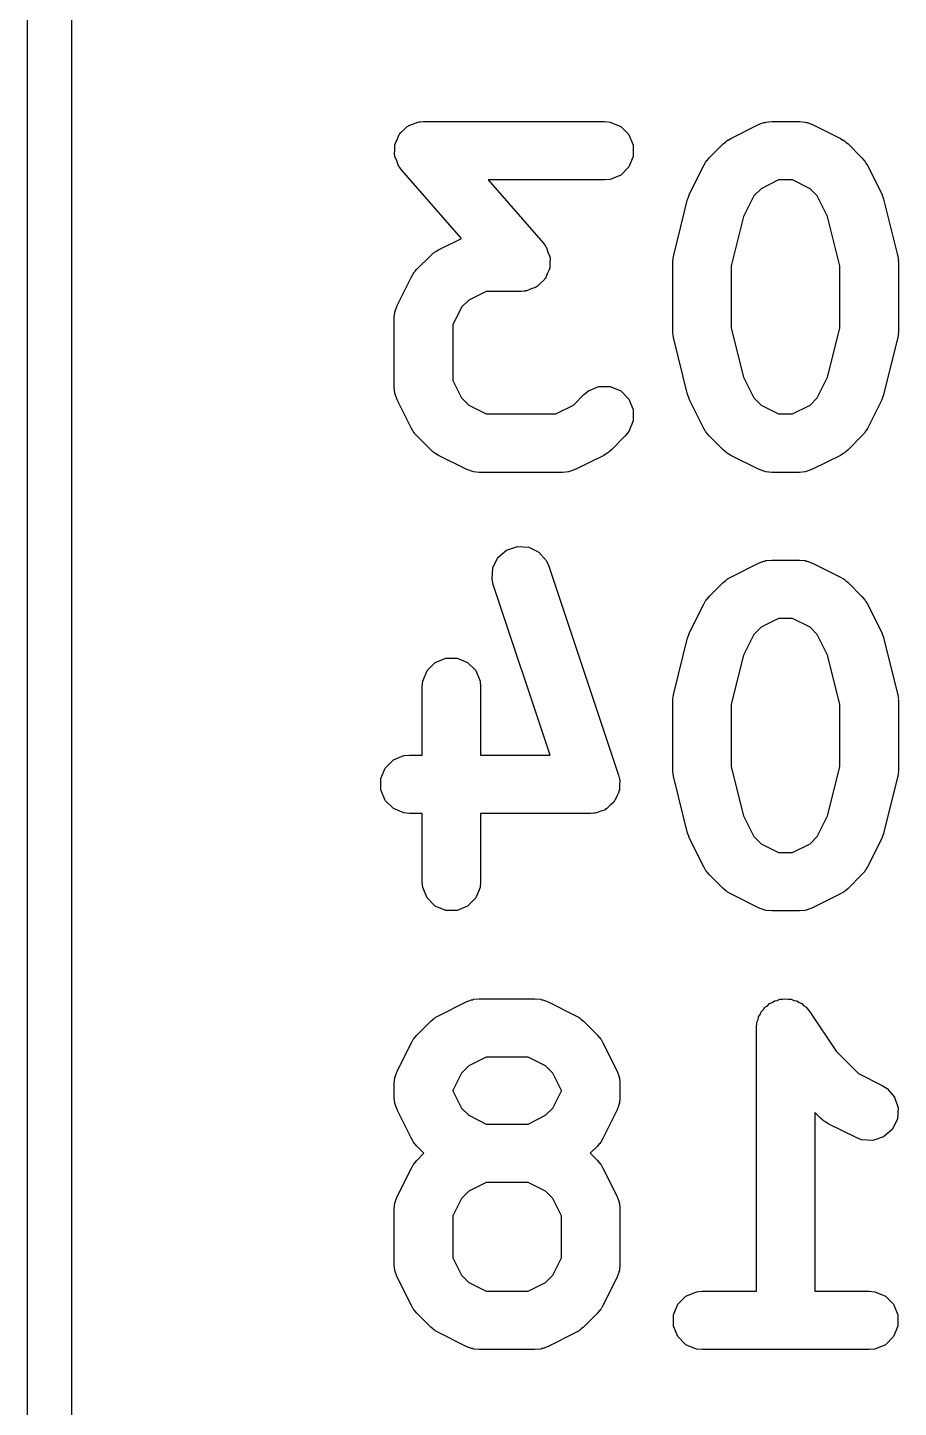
# Model space of a CAD drawing. Extents: x 89 to 178, y -115 to -57.
# Drawn here: x 160.29 to 162.672, y -89 to -85.225 of the extents above; entities that cross this region are included whole.
import ezdxf

# ---------------------------------------------------------------- set-up
doc = ezdxf.new("R2010")
doc.units = 0
doc.layers.add('BLACK', color=7, linetype='CONTINUOUS')

msp = doc.modelspace()

# ---------------------------------------------------------------- linework, layer by layer
at = {"layer": 'BLACK', "linetype": 'CONTINUOUS'}
for p, q in [((160.29, -97), (160.29, -81.76)), ((160.41, -81.76), (160.41, -97)), ((161.319671, -85.504447), (161.328862, -85.495257)), ((161.328862, -85.495257), (161.331354, -85.494224)), ((161.331354, -85.494224), (161.333385, -85.492448)), ((161.333385, -85.492448), (161.345698, -85.488283)), ((161.345698, -85.488283), (161.357701, -85.483312)), ((161.357701, -85.483312), (161.361505, -85.482937)), ((161.361505, -85.482937), (161.362955, -85.482447)), ((161.362955, -85.482447), (161.365059, -85.482587)), ((161.365059, -85.482587), (161.373308, -85.481775)), ((161.373308, -85.481775), (161.868546, -85.481775)), ((161.868546, -85.481775), (161.884153, -85.483312)), ((161.884153, -85.483312), (161.912992, -85.495257)), ((161.912992, -85.495257), (161.935064, -85.517329)), ((162.213721, -85.528316), (162.289912, -85.490221)), ((162.289912, -85.490221), (162.304559, -85.484616)), ((162.304559, -85.484616), (162.307425, -85.484412)), ((162.307425, -85.484412), (162.310082, -85.483312)), ((162.310082, -85.483312), (162.325689, -85.481775)), ((162.325689, -85.481775), (162.401879, -85.481775)), ((162.401879, -85.481775), (162.417486, -85.483312)), ((162.417486, -85.483312), (162.420142, -85.484412)), ((162.420142, -85.484412), (162.423009, -85.484616)), ((162.423009, -85.484616), (162.437656, -85.490221)), ((162.437656, -85.490221), (162.513847, -85.528316)), ((161.296057, -85.540983), (161.301816, -85.529336)), ((161.301816, -85.529336), (161.30679, -85.517329)), ((161.30679, -85.517329), (161.308698, -85.51542)), ((161.308698, -85.51542), (161.309894, -85.513003)), ((161.309894, -85.513003), (161.319671, -85.504447)), ((161.935064, -85.517329), (161.947009, -85.546168)), ((162.192929, -85.543302), (162.199063, -85.538267)), ((162.199063, -85.538267), (162.200449, -85.53667)), ((162.200449, -85.53667), (162.202857, -85.535154)), ((162.202857, -85.535154), (162.205052, -85.533353)), ((162.205052, -85.533353), (162.207002, -85.532545)), ((162.207002, -85.532545), (162.213721, -85.528316)), ((162.513847, -85.528316), (162.520561, -85.532542)), ((162.520561, -85.532542), (162.522516, -85.533352)), ((162.522516, -85.533352), (162.524715, -85.535157)), ((162.524715, -85.535157), (162.527119, -85.53667)), ((162.527119, -85.53667), (162.528501, -85.538264)), ((162.528501, -85.538264), (162.534639, -85.543301)), ((161.29398, -85.572128), (161.294845, -85.559157)), ((161.294845, -85.574685), (161.29398, -85.572128)), ((161.294845, -85.546168), (161.295877, -85.543675)), ((161.294845, -85.559157), (161.294845, -85.546168)), ((161.294845, -85.577382), (161.294845, -85.574685)), ((161.295877, -85.543675), (161.296057, -85.540983)), ((161.947009, -85.546168), (161.947009, -85.577382)), ((162.154834, -85.581396), (162.192929, -85.543302)), ((162.534639, -85.543301), (162.572733, -85.581396)), ((161.299816, -85.589384), (161.294845, -85.577382)), ((161.303981, -85.601698), (161.299816, -85.589384)), ((161.306204, -85.604808), (161.303981, -85.601698)), ((161.30679, -85.606221), (161.306204, -85.604808)), ((161.30828, -85.607711), (161.30679, -85.606221)), ((161.313102, -85.614455), (161.30828, -85.607711)), ((161.476799, -85.801539), (161.313102, -85.614455)), ((161.935064, -85.606221), (161.912992, -85.628293)), ((161.947009, -85.577382), (161.935064, -85.606221)), ((162.101754, -85.678379), (162.139849, -85.602188)), ((162.139849, -85.602188), (162.144075, -85.595473)), ((162.144075, -85.595473), (162.144885, -85.593519)), ((162.144885, -85.593519), (162.14669, -85.591319)), ((162.14669, -85.591319), (162.148203, -85.588916)), ((162.148203, -85.588916), (162.149797, -85.587533)), ((162.149797, -85.587533), (162.154834, -85.581396)), ((162.572733, -85.581396), (162.577767, -85.58753)), ((162.577767, -85.58753), (162.579365, -85.588916)), ((162.579365, -85.588916), (162.58088, -85.591324)), ((162.58088, -85.591324), (162.582682, -85.593519)), ((162.582682, -85.593519), (162.583489, -85.595469)), ((162.583489, -85.595469), (162.587719, -85.602188)), ((162.587719, -85.602188), (162.625814, -85.678379)), ((161.868546, -85.641775), (161.549609, -85.641775)), ((161.549609, -85.641775), (161.70018, -85.813857)), ((161.884153, -85.640238), (161.868546, -85.641775)), ((161.912992, -85.628293), (161.884153, -85.640238)), ((162.344574, -85.641775), (162.296887, -85.665617)), ((162.382994, -85.641775), (162.344574, -85.641775)), ((162.430679, -85.665617), (162.382994, -85.641775)), ((162.096149, -85.693026), (162.098633, -85.686533)), ((162.098633, -85.686533), (162.100973, -85.679985)), ((162.100973, -85.679985), (162.101317, -85.67952)), ((162.101317, -85.67952), (162.101754, -85.678379)), ((162.27715, -85.685355), (162.24879, -85.742075)), ((162.296887, -85.665617), (162.27715, -85.685355)), ((162.450417, -85.685354), (162.430679, -85.665617)), ((162.478779, -85.742078), (162.450417, -85.685354)), ((162.625814, -85.678379), (162.62625, -85.67952)), ((162.62625, -85.67952), (162.626595, -85.679985)), ((162.626595, -85.679985), (162.628934, -85.686533)), ((162.628934, -85.686533), (162.631419, -85.693026)), ((162.057602, -85.847134), (162.095697, -85.694753)), ((162.095697, -85.694753), (162.096108, -85.693602)), ((162.096108, -85.693602), (162.096149, -85.693026)), ((162.631419, -85.693026), (162.631459, -85.693602)), ((162.631459, -85.693602), (162.631871, -85.694753)), ((162.631871, -85.694753), (162.669967, -85.847134)), ((162.24879, -85.742075), (162.215213, -85.876384)), ((162.512356, -85.876384), (162.478779, -85.742078)), ((161.413721, -85.833078), (161.476799, -85.801539)), ((161.399063, -85.843029), (161.400449, -85.841432)), ((161.400449, -85.841432), (161.402857, -85.839916)), ((161.402857, -85.839916), (161.405052, -85.838115)), ((161.405052, -85.838115), (161.407002, -85.837307)), ((161.407002, -85.837307), (161.413721, -85.833078)), ((161.70018, -85.813857), (161.705, -85.820599)), ((161.705, -85.820599), (161.706492, -85.822091)), ((161.706492, -85.822091), (161.707077, -85.823505)), ((161.707077, -85.823505), (161.709301, -85.826615)), ((161.709301, -85.826615), (161.713464, -85.838924)), ((161.713464, -85.838924), (161.718437, -85.85093)), ((161.354834, -85.886158), (161.392929, -85.848064)), ((161.392929, -85.848064), (161.399063, -85.843029)), ((161.718437, -85.85093), (161.718437, -85.853626)), ((161.718437, -85.853626), (161.719302, -85.856184)), ((161.719302, -85.856184), (161.718437, -85.869161)), ((161.718437, -85.869161), (161.718437, -85.882144)), ((162.055213, -85.866537), (162.05548, -85.863816)), ((162.055213, -86.057013), (162.055213, -85.866537)), ((162.055307, -85.862648), (162.056171, -85.856803)), ((162.05548, -85.863816), (162.055307, -85.862648)), ((162.056171, -85.856803), (162.05675, -85.85093)), ((162.05675, -85.85093), (162.057201, -85.849839)), ((162.057201, -85.849839), (162.057602, -85.847134)), ((162.215213, -85.876384), (162.215213, -86.047165)), ((162.512356, -86.047165), (162.512356, -85.876384)), ((162.669967, -85.847134), (162.670367, -85.849839)), ((162.670367, -85.849839), (162.670819, -85.85093)), ((162.670819, -85.85093), (162.671397, -85.856803)), ((162.671397, -85.856803), (162.672262, -85.862648)), ((162.672262, -85.862648), (162.672088, -85.863816)), ((162.672088, -85.863816), (162.672356, -85.866537)), ((162.672356, -85.866537), (162.672356, -86.057013)), ((161.301754, -85.983141), (161.339849, -85.90695)), ((161.339849, -85.90695), (161.344075, -85.900235)), ((161.344075, -85.900235), (161.344885, -85.898281)), ((161.344885, -85.898281), (161.34669, -85.896081)), ((161.34669, -85.896081), (161.348203, -85.893678)), ((161.348203, -85.893678), (161.349797, -85.892295)), ((161.349797, -85.892295), (161.354834, -85.886158)), ((161.703388, -85.91531), (161.693606, -85.923868)), ((161.704584, -85.91289), (161.703388, -85.91531)), ((161.706492, -85.910983), (161.704584, -85.91289)), ((161.711461, -85.898985), (161.706492, -85.910983)), ((161.717226, -85.887329), (161.711461, -85.898985)), ((161.717405, -85.884634), (161.717226, -85.887329)), ((161.718437, -85.882144), (161.717405, -85.884634)), ((161.544574, -85.946537), (161.496887, -85.970379)), ((161.639974, -85.946537), (161.544574, -85.946537)), ((161.648222, -85.945724), (161.639974, -85.946537)), ((161.650328, -85.945865), (161.648222, -85.945724)), ((161.651778, -85.945374), (161.650328, -85.945865)), ((161.655581, -85.945), (161.651778, -85.945374)), ((161.667581, -85.940029), (161.655581, -85.945)), ((161.679897, -85.935864), (161.667581, -85.940029)), ((161.681927, -85.934087), (161.679897, -85.935864)), ((161.68442, -85.933055), (161.681927, -85.934087)), ((161.693606, -85.923868), (161.68442, -85.933055)), ((161.296149, -85.997788), (161.301754, -85.983141)), ((161.47715, -85.990117), (161.453308, -86.037802)), ((161.496887, -85.970379), (161.47715, -85.990117)), ((161.293308, -86.018918), (161.294845, -86.003311)), ((161.293308, -86.209394), (161.293308, -86.018918)), ((161.294845, -86.003311), (161.295945, -86.000654)), ((161.295945, -86.000654), (161.296149, -85.997788)), ((161.453308, -86.037802), (161.453308, -86.190509)), ((162.05548, -86.059733), (162.055213, -86.057013)), ((162.055307, -86.060902), (162.05548, -86.059733)), ((162.056171, -86.066746), (162.055307, -86.060902)), ((162.05675, -86.07262), (162.056171, -86.066746)), ((162.215213, -86.047165), (162.24879, -86.181473)), ((162.478779, -86.18147), (162.512356, -86.047165)), ((162.671397, -86.066746), (162.670819, -86.07262)), ((162.672262, -86.060902), (162.671397, -86.066746)), ((162.672356, -86.057013), (162.672088, -86.059733)), ((162.672088, -86.059733), (162.672262, -86.060902)), ((162.057201, -86.07371), (162.05675, -86.07262)), ((162.057602, -86.076416), (162.057201, -86.07371)), ((162.095697, -86.228797), (162.057602, -86.076416)), ((162.669967, -86.076416), (162.631871, -86.228797)), ((162.670367, -86.07371), (162.669967, -86.076416)), ((162.670819, -86.07262), (162.670367, -86.07371)), ((161.294845, -86.225001), (161.293308, -86.209394)), ((161.453308, -86.190509), (161.477151, -86.238195)), ((161.824099, -86.219067), (161.852938, -86.207121)), ((161.852938, -86.207121), (161.884152, -86.207121)), ((161.884152, -86.207121), (161.912991, -86.219066)), ((162.24879, -86.181473), (162.277151, -86.238195)), ((162.450416, -86.238195), (162.478779, -86.18147)), ((161.295945, -86.227657), (161.294845, -86.225001)), ((161.296149, -86.230524), (161.295945, -86.227657)), ((161.301754, -86.245171), (161.296149, -86.230524)), ((161.339849, -86.321361), (161.301754, -86.245171)), ((161.477151, -86.238195), (161.496887, -86.257932)), ((161.783061, -86.257932), (161.811977, -86.229016)), ((161.811977, -86.229016), (161.824099, -86.219067)), ((161.912991, -86.219066), (161.935063, -86.241137)), ((161.935063, -86.241137), (161.947009, -86.269976)), ((162.096108, -86.229947), (162.095697, -86.228797)), ((162.096149, -86.230524), (162.096108, -86.229947)), ((162.098633, -86.237016), (162.096149, -86.230524)), ((162.100973, -86.243565), (162.098633, -86.237016)), ((162.101317, -86.244029), (162.100973, -86.243565)), ((162.101754, -86.245171), (162.101317, -86.244029)), ((162.139849, -86.321361), (162.101754, -86.245171)), ((162.277151, -86.238195), (162.296887, -86.257932)), ((162.43068, -86.257932), (162.450416, -86.238195)), ((162.625814, -86.245171), (162.587719, -86.321361)), ((162.62625, -86.244029), (162.625814, -86.245171)), ((162.626595, -86.243565), (162.62625, -86.244029)), ((162.628934, -86.237016), (162.626595, -86.243565)), ((162.631419, -86.230524), (162.628934, -86.237016)), ((162.631459, -86.229947), (162.631419, -86.230524)), ((162.631871, -86.228797), (162.631459, -86.229947)), ((161.496887, -86.257932), (161.544574, -86.281775)), ((161.544574, -86.281775), (161.735375, -86.281775)), ((161.735375, -86.281775), (161.783061, -86.257932)), ((161.947009, -86.269976), (161.947009, -86.30119)), ((162.296887, -86.257932), (162.344574, -86.281775)), ((162.344574, -86.281775), (162.382994, -86.281775)), ((162.382994, -86.281775), (162.43068, -86.257932)), ((161.344076, -86.328077), (161.339849, -86.321361)), ((161.344885, -86.330029), (161.344076, -86.328077)), ((161.346687, -86.332225), (161.344885, -86.330029)), ((161.348203, -86.334633), (161.346687, -86.332225)), ((161.935064, -86.330029), (161.925115, -86.342152)), ((161.947009, -86.30119), (161.935064, -86.330029)), ((162.144076, -86.328077), (162.139849, -86.321361)), ((162.144885, -86.330029), (162.144076, -86.328077)), ((162.146687, -86.332225), (162.144885, -86.330029)), ((162.148203, -86.334633), (162.146687, -86.332225)), ((162.58088, -86.332225), (162.579365, -86.334633)), ((162.582683, -86.330029), (162.58088, -86.332225)), ((162.583491, -86.328077), (162.582683, -86.330029)), ((162.587719, -86.321361), (162.583491, -86.328077)), ((161.3498, -86.336018), (161.348203, -86.334633)), ((161.354834, -86.342152), (161.3498, -86.336018)), ((161.392929, -86.380248), (161.354834, -86.342152)), ((161.925115, -86.342152), (161.88702, -86.380248)), ((162.1498, -86.336018), (162.148203, -86.334633)), ((162.154834, -86.342152), (162.1498, -86.336018)), ((162.192929, -86.380248), (162.154834, -86.342152)), ((162.572734, -86.342152), (162.534639, -86.380248)), ((162.577767, -86.336018), (162.572734, -86.342152)), ((162.579365, -86.334633), (162.577767, -86.336018)), ((161.399064, -86.385283), (161.392929, -86.380248)), ((161.400449, -86.38688), (161.399064, -86.385283)), ((161.402853, -86.388393), (161.400449, -86.38688)), ((161.405051, -86.390197), (161.402853, -86.388393)), ((161.407003, -86.391005), (161.405051, -86.390197)), ((161.413721, -86.395234), (161.407003, -86.391005)), ((161.489912, -86.433329), (161.413721, -86.395234)), ((161.866228, -86.395234), (161.790037, -86.433329)), ((161.872945, -86.391005), (161.866228, -86.395234)), ((161.874898, -86.390197), (161.872945, -86.391005)), ((161.877095, -86.388393), (161.874898, -86.390197)), ((161.8795, -86.38688), (161.877095, -86.388393)), ((161.880884, -86.385283), (161.8795, -86.38688)), ((161.88702, -86.380248), (161.880884, -86.385283)), ((162.199064, -86.385283), (162.192929, -86.380248)), ((162.200449, -86.38688), (162.199064, -86.385283)), ((162.202853, -86.388393), (162.200449, -86.38688)), ((162.205051, -86.390197), (162.202853, -86.388393)), ((162.207003, -86.391005), (162.205051, -86.390197)), ((162.213721, -86.395234), (162.207003, -86.391005)), ((162.289912, -86.433329), (162.213721, -86.395234)), ((162.513847, -86.395234), (162.437656, -86.433329)), ((162.520564, -86.391005), (162.513847, -86.395234)), ((162.522517, -86.390197), (162.520564, -86.391005)), ((162.524714, -86.388393), (162.522517, -86.390197)), ((162.527119, -86.38688), (162.524714, -86.388393)), ((162.528503, -86.385283), (162.527119, -86.38688)), ((162.534639, -86.380248), (162.528503, -86.385283)), ((161.504559, -86.438934), (161.489912, -86.433329)), ((161.507425, -86.439137), (161.504559, -86.438934)), ((161.510082, -86.440238), (161.507425, -86.439137)), ((161.525689, -86.441775), (161.510082, -86.440238)), ((161.75426, -86.441775), (161.525689, -86.441775)), ((161.769867, -86.440238), (161.75426, -86.441775)), ((161.772523, -86.439137), (161.769867, -86.440238)), ((161.77539, -86.438934), (161.772523, -86.439137)), ((161.790037, -86.433329), (161.77539, -86.438934)), ((162.304559, -86.438934), (162.289912, -86.433329)), ((162.307425, -86.439137), (162.304559, -86.438934)), ((162.310082, -86.440238), (162.307425, -86.439137)), ((162.325689, -86.441775), (162.310082, -86.440238)), ((162.401879, -86.441775), (162.325689, -86.441775)), ((162.417486, -86.440238), (162.401879, -86.441775)), ((162.420142, -86.439137), (162.417486, -86.440238)), ((162.423009, -86.438934), (162.420142, -86.439137)), ((162.437656, -86.433329), (162.423009, -86.438934)), ((161.576774, -86.674631), (161.600356, -86.654179)), ((161.600356, -86.654179), (161.629968, -86.644308)), ((161.629968, -86.644308), (161.661104, -86.64652)), ((161.661104, -86.64652), (161.689023, -86.66048)), ((161.689023, -86.66048), (161.709475, -86.684062)), ((161.560602, -86.733686), (161.562814, -86.70255)), ((161.562814, -86.70255), (161.576774, -86.674631)), ((161.709475, -86.684062), (161.715869, -86.698382)), ((161.715869, -86.698382), (161.906346, -87.269809)), ((162.213721, -86.728316), (162.289912, -86.690221)), ((162.289912, -86.690221), (162.304559, -86.684616)), ((162.304559, -86.684616), (162.307425, -86.684412)), ((162.307425, -86.684412), (162.310082, -86.683312)), ((162.310082, -86.683312), (162.325689, -86.681775)), ((162.325689, -86.681775), (162.401879, -86.681775)), ((162.401879, -86.681775), (162.417486, -86.683312)), ((162.417486, -86.683312), (162.420142, -86.684412)), ((162.420142, -86.684412), (162.423009, -86.684616)), ((162.423009, -86.684616), (162.437656, -86.690221)), ((162.437656, -86.690221), (162.513847, -86.728316)), ((161.564079, -86.748978), (161.560602, -86.733686)), ((162.154834, -86.781396), (162.192929, -86.743302)), ((162.192929, -86.743302), (162.199063, -86.738267)), ((162.199063, -86.738267), (162.200449, -86.73667)), ((162.200449, -86.73667), (162.202857, -86.735154)), ((162.202857, -86.735154), (162.205052, -86.733353)), ((162.205052, -86.733353), (162.207002, -86.732545)), ((162.207002, -86.732545), (162.213721, -86.728316)), ((162.513847, -86.728316), (162.520561, -86.732542)), ((162.520561, -86.732542), (162.522516, -86.733352)), ((162.522516, -86.733352), (162.524715, -86.735157)), ((162.524715, -86.735157), (162.527119, -86.73667)), ((162.527119, -86.73667), (162.528501, -86.738264)), ((162.528501, -86.738264), (162.534639, -86.743301)), ((162.534639, -86.743301), (162.572733, -86.781396)), ((161.719456, -87.215108), (161.564079, -86.748978)), ((162.149797, -86.787533), (162.154834, -86.781396)), ((162.572733, -86.781396), (162.577767, -86.78753)), ((162.101754, -86.878379), (162.139849, -86.802188)), ((162.139849, -86.802188), (162.144075, -86.795473)), ((162.144075, -86.795473), (162.144885, -86.793519)), ((162.144885, -86.793519), (162.14669, -86.791319)), ((162.14669, -86.791319), (162.148203, -86.788916)), ((162.148203, -86.788916), (162.149797, -86.787533)), ((162.577767, -86.78753), (162.579365, -86.788916)), ((162.579365, -86.788916), (162.58088, -86.791324)), ((162.58088, -86.791324), (162.582682, -86.793519)), ((162.582682, -86.793519), (162.583489, -86.795469)), ((162.583489, -86.795469), (162.587719, -86.802188)), ((162.587719, -86.802188), (162.625814, -86.878379)), ((162.344574, -86.841775), (162.296887, -86.865617)), ((162.382994, -86.841775), (162.344574, -86.841775)), ((162.430679, -86.865617), (162.382994, -86.841775)), ((162.057602, -87.047134), (162.095697, -86.894753)), ((162.095697, -86.894753), (162.096108, -86.893602)), ((162.096108, -86.893602), (162.096149, -86.893026)), ((162.096149, -86.893026), (162.098633, -86.886533)), ((162.098633, -86.886533), (162.100973, -86.879985)), ((162.100973, -86.879985), (162.101317, -86.87952)), ((162.101317, -86.87952), (162.101754, -86.878379)), ((162.27715, -86.885355), (162.24879, -86.942075)), ((162.296887, -86.865617), (162.27715, -86.885355)), ((162.450417, -86.885354), (162.430679, -86.865617)), ((162.478779, -86.942078), (162.450417, -86.885354)), ((162.625814, -86.878379), (162.62625, -86.87952)), ((162.62625, -86.87952), (162.626595, -86.879985)), ((162.626595, -86.879985), (162.628934, -86.886533)), ((162.628934, -86.886533), (162.631419, -86.893026)), ((162.631419, -86.893026), (162.631459, -86.893602)), ((162.631459, -86.893602), (162.631871, -86.894753)), ((162.631871, -86.894753), (162.669967, -87.047134)), ((161.38298, -86.983995), (161.405052, -86.961923)), ((161.405052, -86.961923), (161.433891, -86.949978)), ((161.433891, -86.949978), (161.465105, -86.949978)), ((161.465105, -86.949978), (161.493944, -86.961923)), ((161.493944, -86.961923), (161.516016, -86.983995)), ((162.24879, -86.942075), (162.215213, -87.076384)), ((162.512356, -87.076384), (162.478779, -86.942078)), ((161.371035, -87.012834), (161.38298, -86.983995)), ((161.516016, -86.983995), (161.527961, -87.012834)), ((161.369498, -87.028441), (161.371035, -87.012834)), ((161.369498, -87.215108), (161.369498, -87.028441)), ((161.527961, -87.012834), (161.529498, -87.028441)), ((161.529498, -87.028441), (161.529498, -87.215108)), ((162.057201, -87.049839), (162.057602, -87.047134)), ((162.669967, -87.047134), (162.670367, -87.049839)), ((162.055213, -87.066537), (162.05548, -87.063816)), ((162.055213, -87.257013), (162.055213, -87.066537)), ((162.055307, -87.062648), (162.056171, -87.056803)), ((162.05548, -87.063816), (162.055307, -87.062648)), ((162.056171, -87.056803), (162.05675, -87.05093)), ((162.05675, -87.05093), (162.057201, -87.049839)), ((162.215213, -87.076384), (162.215213, -87.247165)), ((162.512356, -87.247165), (162.512356, -87.076384)), ((162.670367, -87.049839), (162.670819, -87.05093)), ((162.670819, -87.05093), (162.671397, -87.056803)), ((162.671397, -87.056803), (162.672262, -87.062648)), ((162.672262, -87.062648), (162.672088, -87.063816)), ((162.672088, -87.063816), (162.672356, -87.066537)), ((162.672356, -87.066537), (162.672356, -87.257013)), ((161.268694, -87.250662), (161.290766, -87.22859)), ((161.290766, -87.22859), (161.319605, -87.216645)), ((161.319605, -87.216645), (161.335212, -87.215108)), ((161.335212, -87.215108), (161.369498, -87.215108)), ((161.529498, -87.215108), (161.719456, -87.215108)), ((161.256749, -87.279501), (161.268694, -87.250662)), ((161.906346, -87.269809), (161.908106, -87.277551)), ((162.05548, -87.259733), (162.055213, -87.257013)), ((162.055307, -87.260902), (162.05548, -87.259733)), ((162.056171, -87.266746), (162.055307, -87.260902)), ((162.05675, -87.27262), (162.056171, -87.266746)), ((162.057201, -87.27371), (162.05675, -87.27262)), ((162.057602, -87.276416), (162.057201, -87.27371)), ((162.215213, -87.247165), (162.24879, -87.381473)), ((162.478779, -87.38147), (162.512356, -87.247165)), ((162.670367, -87.27371), (162.669967, -87.276416)), ((162.670819, -87.27262), (162.670367, -87.27371)), ((162.671397, -87.266746), (162.670819, -87.27262)), ((162.672262, -87.260902), (162.671397, -87.266746)), ((162.672356, -87.257013), (162.672088, -87.259733)), ((162.672088, -87.259733), (162.672262, -87.260902)), ((161.256749, -87.310715), (161.256749, -87.279501)), ((161.268694, -87.339554), (161.256749, -87.310715)), ((161.907814, -87.313368), (161.907611, -87.316238)), ((161.908914, -87.310715), (161.907814, -87.313368)), ((161.908106, -87.277551), (161.908914, -87.279501)), ((161.908914, -87.279501), (161.908914, -87.281103)), ((161.908914, -87.281103), (161.909823, -87.285101)), ((161.909823, -87.285101), (161.908914, -87.297896)), ((161.908914, -87.297896), (161.908914, -87.310715)), ((162.095697, -87.428797), (162.057602, -87.276416)), ((162.669967, -87.276416), (162.631871, -87.428797)), ((161.290766, -87.361626), (161.268694, -87.339554)), ((161.893651, -87.344157), (161.883969, -87.352553)), ((161.894936, -87.341586), (161.893651, -87.344157)), ((161.896969, -87.339554), (161.894936, -87.341586)), ((161.901874, -87.32771), (161.896969, -87.339554)), ((161.907611, -87.316238), (161.901874, -87.32771)), ((161.319605, -87.373571), (161.290766, -87.361626)), ((161.335212, -87.375108), (161.319605, -87.373571)), ((161.369498, -87.375108), (161.335212, -87.375108)), ((161.369498, -87.561775), (161.369498, -87.375108)), ((161.830451, -87.375108), (161.529498, -87.375108)), ((161.529498, -87.375108), (161.529498, -87.561775)), ((161.838349, -87.37433), (161.830451, -87.375108)), ((161.840457, -87.37448), (161.838349, -87.37433)), ((161.841978, -87.373972), (161.840457, -87.37448)), ((161.846058, -87.373571), (161.841978, -87.373972)), ((161.857907, -87.368662), (161.846058, -87.373571)), ((161.870069, -87.364609), (161.857907, -87.368662)), ((161.872239, -87.362726), (161.870069, -87.364609)), ((161.874897, -87.361626), (161.872239, -87.362726)), ((161.883969, -87.352553), (161.874897, -87.361626)), ((162.24879, -87.381473), (162.277151, -87.438195)), ((162.450416, -87.438195), (162.478779, -87.38147)), ((162.096108, -87.429947), (162.095697, -87.428797)), ((162.096149, -87.430524), (162.096108, -87.429947)), ((162.098633, -87.437016), (162.096149, -87.430524)), ((162.100973, -87.443565), (162.098633, -87.437016)), ((162.101317, -87.444029), (162.100973, -87.443565)), ((162.101754, -87.445171), (162.101317, -87.444029)), ((162.139849, -87.521361), (162.101754, -87.445171)), ((162.277151, -87.438195), (162.296887, -87.457932)), ((162.296887, -87.457932), (162.344574, -87.481775)), ((162.382994, -87.481775), (162.43068, -87.457932)), ((162.43068, -87.457932), (162.450416, -87.438195)), ((162.625814, -87.445171), (162.587719, -87.521361)), ((162.62625, -87.444029), (162.625814, -87.445171)), ((162.626595, -87.443565), (162.62625, -87.444029)), ((162.628934, -87.437016), (162.626595, -87.443565)), ((162.631419, -87.430524), (162.628934, -87.437016)), ((162.631459, -87.429947), (162.631419, -87.430524)), ((162.631871, -87.428797), (162.631459, -87.429947)), ((162.344574, -87.481775), (162.382994, -87.481775)), ((162.144076, -87.528077), (162.139849, -87.521361)), ((162.144885, -87.530029), (162.144076, -87.528077)), ((162.146687, -87.532225), (162.144885, -87.530029)), ((162.148203, -87.534633), (162.146687, -87.532225)), ((162.1498, -87.536018), (162.148203, -87.534633)), ((162.154834, -87.542152), (162.1498, -87.536018)), ((162.577767, -87.536018), (162.572734, -87.542152)), ((162.579365, -87.534633), (162.577767, -87.536018)), ((162.58088, -87.532225), (162.579365, -87.534633)), ((162.582683, -87.530029), (162.58088, -87.532225)), ((162.583491, -87.528077), (162.582683, -87.530029)), ((162.587719, -87.521361), (162.583491, -87.528077)), ((161.371035, -87.577382), (161.369498, -87.561775)), ((161.38298, -87.606221), (161.371035, -87.577382)), ((161.527961, -87.577382), (161.516016, -87.606221)), ((161.529498, -87.561775), (161.527961, -87.577382)), ((162.192929, -87.580248), (162.154834, -87.542152)), ((162.572734, -87.542152), (162.534639, -87.580248)), ((161.405052, -87.628293), (161.38298, -87.606221)), ((161.516016, -87.606221), (161.493944, -87.628293)), ((162.199064, -87.585283), (162.192929, -87.580248)), ((162.200449, -87.58688), (162.199064, -87.585283)), ((162.202853, -87.588393), (162.200449, -87.58688)), ((162.205051, -87.590197), (162.202853, -87.588393)), ((162.207003, -87.591005), (162.205051, -87.590197)), ((162.213721, -87.595234), (162.207003, -87.591005)), ((162.289912, -87.633329), (162.213721, -87.595234)), ((162.513847, -87.595234), (162.437656, -87.633329)), ((162.520564, -87.591005), (162.513847, -87.595234)), ((162.522517, -87.590197), (162.520564, -87.591005)), ((162.524714, -87.588393), (162.522517, -87.590197)), ((162.527119, -87.58688), (162.524714, -87.588393)), ((162.528503, -87.585283), (162.527119, -87.58688)), ((162.534639, -87.580248), (162.528503, -87.585283)), ((161.433891, -87.640238), (161.405052, -87.628293)), ((161.465105, -87.640238), (161.433891, -87.640238)), ((161.493944, -87.628293), (161.465105, -87.640238)), ((162.304559, -87.638934), (162.289912, -87.633329)), ((162.307425, -87.639137), (162.304559, -87.638934)), ((162.310082, -87.640238), (162.307425, -87.639137)), ((162.325689, -87.641775), (162.310082, -87.640238)), ((162.401879, -87.641775), (162.325689, -87.641775)), ((162.417486, -87.640238), (162.401879, -87.641775)), ((162.420142, -87.639137), (162.417486, -87.640238)), ((162.423009, -87.638934), (162.420142, -87.639137)), ((162.437656, -87.633329), (162.423009, -87.638934)), ((161.413721, -87.928316), (161.489912, -87.890221)), ((161.489912, -87.890221), (161.504559, -87.884616)), ((161.504559, -87.884616), (161.507425, -87.884412)), ((161.507425, -87.884412), (161.510082, -87.883312)), ((161.510082, -87.883312), (161.525689, -87.881775)), ((161.525689, -87.881775), (161.67807, -87.881775)), ((161.67807, -87.881775), (161.693677, -87.883312)), ((161.693677, -87.883312), (161.696333, -87.884412)), ((161.696333, -87.884412), (161.6992, -87.884616)), ((161.6992, -87.884616), (161.713847, -87.890221)), ((161.713847, -87.890221), (161.790037, -87.928316)), ((162.294267, -87.924569), (162.297266, -87.917329)), ((162.297266, -87.917329), (162.302866, -87.911728)), ((162.302866, -87.911728), (162.307274, -87.905147)), ((162.307274, -87.905147), (162.313795, -87.900799)), ((162.313795, -87.900799), (162.319338, -87.895257)), ((162.319338, -87.895257), (162.326656, -87.892225)), ((162.326656, -87.892225), (162.333246, -87.887833)), ((162.333246, -87.887833), (162.340935, -87.886311)), ((162.340935, -87.886311), (162.348177, -87.883312)), ((162.348177, -87.883312), (162.356094, -87.883312)), ((162.356094, -87.883312), (162.363867, -87.881774)), ((162.363867, -87.881774), (162.371557, -87.883312)), ((162.371557, -87.883312), (162.379391, -87.883312)), ((162.379391, -87.883312), (162.386706, -87.886342)), ((162.386706, -87.886342), (162.394476, -87.887896)), ((162.394476, -87.887896), (162.400989, -87.892258)), ((162.400989, -87.892258), (162.40823, -87.895257)), ((162.40823, -87.895257), (162.41383, -87.900857)), ((162.41383, -87.900857), (162.420412, -87.905265)), ((162.420412, -87.905265), (162.430239, -87.917266)), ((162.430239, -87.917266), (162.430302, -87.917329)), ((162.430302, -87.917329), (162.430313, -87.917356)), ((162.430313, -87.917356), (162.430348, -87.917399)), ((162.430348, -87.917399), (162.502144, -88.025093)), ((161.354834, -87.981396), (161.392929, -87.943302)), ((161.392929, -87.943302), (161.399063, -87.938267)), ((161.399063, -87.938267), (161.400449, -87.93667)), ((161.400449, -87.93667), (161.402857, -87.935154)), ((161.402857, -87.935154), (161.405052, -87.933353)), ((161.405052, -87.933353), (161.407002, -87.932545)), ((161.407002, -87.932545), (161.413721, -87.928316)), ((161.790037, -87.928316), (161.796751, -87.932542)), ((161.796751, -87.932542), (161.798706, -87.933352)), ((161.798706, -87.933352), (161.800905, -87.935157)), ((161.800905, -87.935157), (161.803309, -87.93667)), ((161.803309, -87.93667), (161.804691, -87.938264)), ((161.804691, -87.938264), (161.810829, -87.943301)), ((161.810829, -87.943301), (161.848923, -87.981396)), ((162.283801, -87.961601), (162.285321, -87.946168)), ((162.285321, -87.946168), (162.288351, -87.938852)), ((162.288351, -87.938852), (162.289905, -87.931083)), ((162.289905, -87.931083), (162.294267, -87.924569)), ((161.344885, -87.993519), (161.34669, -87.991319)), ((161.34669, -87.991319), (161.348203, -87.988916)), ((161.348203, -87.988916), (161.349797, -87.987533)), ((161.349797, -87.987533), (161.354834, -87.981396)), ((161.848923, -87.981396), (161.853957, -87.98753)), ((161.853957, -87.98753), (161.855555, -87.988916)), ((161.855555, -87.988916), (161.85707, -87.991324)), ((161.85707, -87.991324), (161.858872, -87.993519)), ((162.283783, -87.961692), (162.283801, -87.961601)), ((162.283789, -87.961722), (162.283783, -87.961692)), ((162.283784, -87.961775), (162.283789, -87.961722)), ((162.283784, -88.681775), (162.283784, -87.961775)), ((161.301754, -88.078379), (161.339849, -88.002188)), ((161.339849, -88.002188), (161.344075, -87.995473)), ((161.344075, -87.995473), (161.344885, -87.993519)), ((161.858872, -87.993519), (161.859679, -87.995469)), ((161.859679, -87.995469), (161.863909, -88.002188)), ((161.863909, -88.002188), (161.902005, -88.078378)), ((162.502144, -88.025093), (162.563554, -88.086502)), ((161.496887, -88.065617), (161.47715, -88.085355)), ((161.544574, -88.041775), (161.496887, -88.065617)), ((161.659185, -88.041775), (161.544574, -88.041775)), ((161.706869, -88.065617), (161.659185, -88.041775)), ((161.726607, -88.085354), (161.706869, -88.065617)), ((161.293308, -88.114156), (161.294845, -88.098549)), ((161.294845, -88.098549), (161.295945, -88.095892)), ((161.295945, -88.095892), (161.296149, -88.093026)), ((161.296149, -88.093026), (161.301754, -88.078379)), ((161.47715, -88.085355), (161.453308, -88.13304)), ((161.750451, -88.133041), (161.726607, -88.085354)), ((161.902005, -88.078378), (161.90761, -88.093025)), ((161.90761, -88.093025), (161.907813, -88.095892)), ((161.907813, -88.095892), (161.908914, -88.098549)), ((161.908914, -88.098549), (161.910451, -88.114156)), ((162.563554, -88.086502), (162.628133, -88.118792)), ((161.293308, -88.152251), (161.293308, -88.114156)), ((161.453308, -88.13304), (161.453308, -88.133366)), ((161.453308, -88.133366), (161.477151, -88.181052)), ((161.726606, -88.181053), (161.750451, -88.133365)), ((161.750451, -88.133365), (161.750451, -88.133041)), ((161.910451, -88.114156), (161.910451, -88.152251)), ((162.628133, -88.118792), (162.641405, -88.127146)), ((162.641405, -88.127146), (162.661857, -88.150727)), ((161.294845, -88.167858), (161.293308, -88.152251)), ((161.295945, -88.170514), (161.294845, -88.167858)), ((161.296149, -88.173381), (161.295945, -88.170514)), ((161.301754, -88.188028), (161.296149, -88.173381)), ((161.477151, -88.181052), (161.496887, -88.200789)), ((161.70687, -88.200789), (161.726606, -88.181053)), ((161.90761, -88.173383), (161.902005, -88.188029)), ((161.907813, -88.170513), (161.90761, -88.173383)), ((161.908914, -88.167858), (161.907813, -88.170513)), ((161.910451, -88.152251), (161.908914, -88.167858)), ((162.661857, -88.150727), (162.671728, -88.18034)), ((162.671728, -88.18034), (162.669515, -88.211476)), ((161.339849, -88.264218), (161.301754, -88.188028)), ((161.496887, -88.200789), (161.544574, -88.224632)), ((161.659185, -88.224632), (161.70687, -88.200789)), ((161.902005, -88.188029), (161.863909, -88.264219)), ((162.459596, -88.208819), (162.443784, -88.193006)), ((162.443784, -88.193006), (162.443784, -88.681775)), ((162.46573, -88.213853), (162.459596, -88.208819)), ((162.467116, -88.215451), (162.46573, -88.213853)), ((162.469524, -88.216966), (162.467116, -88.215451)), ((162.471719, -88.218768), (162.469524, -88.216966)), ((162.473669, -88.219576), (162.471719, -88.218768)), ((162.480388, -88.223805), (162.473669, -88.219576)), ((162.669515, -88.211476), (162.655556, -88.239395)), ((161.544574, -88.224632), (161.659185, -88.224632)), ((162.556579, -88.2619), (162.480388, -88.223805)), ((162.655556, -88.239395), (162.631975, -88.259847)), ((161.344076, -88.270934), (161.339849, -88.264218)), ((161.344885, -88.272886), (161.344076, -88.270934)), ((161.346687, -88.275082), (161.344885, -88.272886)), ((161.348203, -88.27749), (161.346687, -88.275082)), ((161.3498, -88.278875), (161.348203, -88.27749)), ((161.354834, -88.285009), (161.3498, -88.278875)), ((161.374456, -88.304631), (161.354834, -88.285009)), ((161.848924, -88.285009), (161.829302, -88.304631)), ((161.853957, -88.278875), (161.848924, -88.285009)), ((161.855554, -88.277491), (161.853957, -88.278875)), ((161.857069, -88.275083), (161.855554, -88.277491)), ((161.858873, -88.272886), (161.857069, -88.275083)), ((161.859681, -88.270935), (161.858873, -88.272886)), ((161.863909, -88.264219), (161.859681, -88.270935)), ((162.571226, -88.267505), (162.556579, -88.2619)), ((162.602362, -88.269718), (162.571226, -88.267505)), ((162.631975, -88.259847), (162.602362, -88.269718)), ((161.34669, -88.334176), (161.348203, -88.331773)), ((161.348203, -88.331773), (161.349797, -88.33039)), ((161.349797, -88.33039), (161.354834, -88.324253)), ((161.354834, -88.324253), (161.374456, -88.304631)), ((161.829302, -88.304631), (161.848923, -88.324253)), ((161.848923, -88.324253), (161.853957, -88.330387)), ((161.853957, -88.330387), (161.855555, -88.331773)), ((161.855555, -88.331773), (161.85707, -88.334181)), ((161.301754, -88.421236), (161.339849, -88.345045)), ((161.339849, -88.345045), (161.344075, -88.33833)), ((161.344075, -88.33833), (161.344885, -88.336376)), ((161.344885, -88.336376), (161.34669, -88.334176)), ((161.85707, -88.334181), (161.858872, -88.336376)), ((161.858872, -88.336376), (161.859679, -88.338326)), ((161.859679, -88.338326), (161.863909, -88.345045)), ((161.863909, -88.345045), (161.902005, -88.421235)), ((161.496887, -88.408474), (161.47715, -88.428212)), ((161.544574, -88.384632), (161.496887, -88.408474)), ((161.659185, -88.384632), (161.544574, -88.384632)), ((161.706869, -88.408474), (161.659185, -88.384632)), ((161.726607, -88.428211), (161.706869, -88.408474)), ((161.293308, -88.457013), (161.294845, -88.441406)), ((161.294845, -88.441406), (161.295945, -88.438749)), ((161.295945, -88.438749), (161.296149, -88.435883)), ((161.296149, -88.435883), (161.301754, -88.421236)), ((161.47715, -88.428212), (161.453308, -88.475897)), ((161.750451, -88.475898), (161.726607, -88.428211)), ((161.902005, -88.421235), (161.90761, -88.435882)), ((161.90761, -88.435882), (161.907813, -88.438749)), ((161.907813, -88.438749), (161.908914, -88.441406)), ((161.908914, -88.441406), (161.910451, -88.457013)), ((161.293308, -88.609394), (161.293308, -88.457013)), ((161.453308, -88.475897), (161.453308, -88.590509)), ((161.750451, -88.590508), (161.750451, -88.475898)), ((161.910451, -88.457013), (161.910451, -88.609394)), ((161.453308, -88.590509), (161.477151, -88.638195)), ((161.726606, -88.638196), (161.750451, -88.590508)), ((161.294845, -88.625001), (161.293308, -88.609394)), ((161.295945, -88.627657), (161.294845, -88.625001)), ((161.296149, -88.630524), (161.295945, -88.627657)), ((161.301754, -88.645171), (161.296149, -88.630524)), ((161.90761, -88.630526), (161.902005, -88.645172)), ((161.907813, -88.627656), (161.90761, -88.630526)), ((161.908914, -88.625001), (161.907813, -88.627656)), ((161.910451, -88.609394), (161.908914, -88.625001)), ((161.339849, -88.721361), (161.301754, -88.645171)), ((161.477151, -88.638195), (161.496887, -88.657932)), ((161.496887, -88.657932), (161.544574, -88.681775)), ((161.659185, -88.681775), (161.70687, -88.657932)), ((161.70687, -88.657932), (161.726606, -88.638196)), ((161.902005, -88.645172), (161.863909, -88.721362)), ((161.544574, -88.681775), (161.659185, -88.681775)), ((162.068695, -88.717329), (162.090767, -88.695257)), ((162.090767, -88.695257), (162.119606, -88.683312)), ((162.119606, -88.683312), (162.135213, -88.681775)), ((162.135213, -88.681775), (162.283784, -88.681775)), ((162.443784, -88.681775), (162.592356, -88.681775)), ((162.592356, -88.681775), (162.607963, -88.683312)), ((162.607963, -88.683312), (162.636802, -88.695257)), ((162.636802, -88.695257), (162.658874, -88.717329)), ((161.344076, -88.728077), (161.339849, -88.721361)), ((161.344885, -88.730029), (161.344076, -88.728077)), ((161.346687, -88.732225), (161.344885, -88.730029)), ((161.348203, -88.734633), (161.346687, -88.732225)), ((161.3498, -88.736018), (161.348203, -88.734633)), ((161.354834, -88.742152), (161.3498, -88.736018)), ((161.392929, -88.780248), (161.354834, -88.742152)), ((161.848924, -88.742152), (161.810829, -88.780248)), ((161.853957, -88.736018), (161.848924, -88.742152)), ((161.855554, -88.734634), (161.853957, -88.736018)), ((161.857069, -88.732226), (161.855554, -88.734634)), ((161.858873, -88.730029), (161.857069, -88.732226)), ((161.859681, -88.728078), (161.858873, -88.730029)), ((161.863909, -88.721362), (161.859681, -88.728078)), ((162.05675, -88.746168), (162.068695, -88.717329)), ((162.05675, -88.777382), (162.05675, -88.746168)), ((162.658874, -88.717329), (162.670819, -88.746168)), ((162.670819, -88.746168), (162.670819, -88.777382)), ((161.399064, -88.785283), (161.392929, -88.780248)), ((161.400449, -88.78688), (161.399064, -88.785283)), ((161.804693, -88.785283), (161.803309, -88.78688)), ((161.810829, -88.780248), (161.804693, -88.785283)), ((162.068695, -88.806221), (162.05675, -88.777382)), ((162.670819, -88.777382), (162.658874, -88.806221)), ((161.402853, -88.788393), (161.400449, -88.78688)), ((161.405051, -88.790197), (161.402853, -88.788393)), ((161.407003, -88.791005), (161.405051, -88.790197)), ((161.413721, -88.795234), (161.407003, -88.791005)), ((161.489912, -88.833329), (161.413721, -88.795234)), ((161.790037, -88.795234), (161.713847, -88.833329)), ((161.796754, -88.791005), (161.790037, -88.795234)), ((161.798707, -88.790197), (161.796754, -88.791005)), ((161.800904, -88.788393), (161.798707, -88.790197)), ((161.803309, -88.78688), (161.800904, -88.788393)), ((162.090767, -88.828293), (162.068695, -88.806221)), ((162.658874, -88.806221), (162.636802, -88.828293)), ((161.504559, -88.838934), (161.489912, -88.833329)), ((161.507425, -88.839137), (161.504559, -88.838934)), ((161.510082, -88.840238), (161.507425, -88.839137)), ((161.525689, -88.841775), (161.510082, -88.840238)), ((161.67807, -88.841775), (161.525689, -88.841775)), ((161.693677, -88.840238), (161.67807, -88.841775)), ((161.696333, -88.839137), (161.693677, -88.840238)), ((161.6992, -88.838934), (161.696333, -88.839137)), ((161.713847, -88.833329), (161.6992, -88.838934)), ((162.119606, -88.840238), (162.090767, -88.828293)), ((162.135213, -88.841775), (162.119606, -88.840238)), ((162.592356, -88.841775), (162.135213, -88.841775)), ((162.607963, -88.840238), (162.592356, -88.841775)), ((162.636802, -88.828293), (162.607963, -88.840238))]:
    msp.add_line(p, q, dxfattribs=at)

doc.saveas('drawing.dxf')
